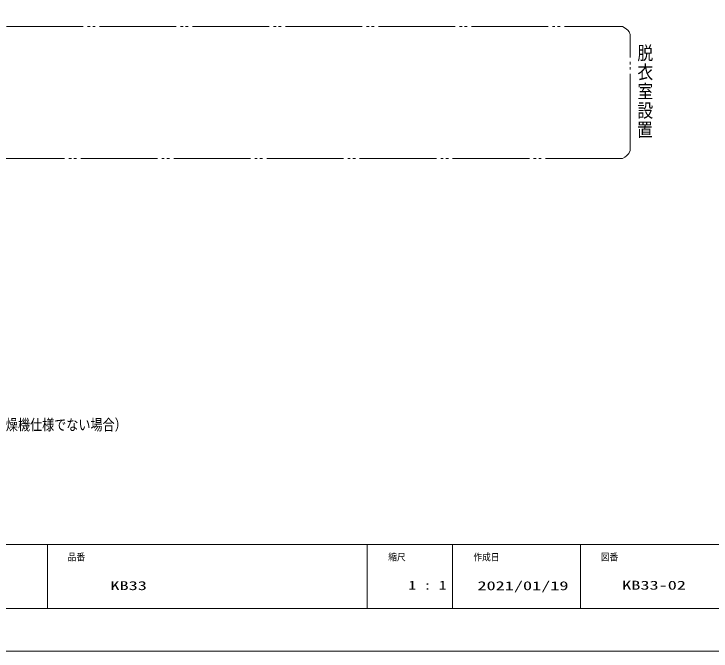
# Model space of a CAD drawing. Units: millimetres on the paper. Extents: x -305 to 305, y -152 to 152.
# Drawn here: x -78.9 to 84.6, y -148.5 to 0.9 of the extents above; entities that cross this region are included whole.
import ezdxf
from ezdxf.enums import TextEntityAlignment as Align

# ---------------------------------------------------------------- set-up
doc = ezdxf.new("R2010")
doc.units = ezdxf.units.MM
doc.linetypes.add('LONG_DOUBLE_CHAIN', pattern=[21.8, 18, -1, 0.6, -0.6, 0.6, -1])
for name, color, linetype, lineweight in [('0-0_1図面枠', 7, 'Continuous', 9), ('0-1_0', 7, 'Continuous', 9), ('0-2_図面枠', 3, 'Continuous', 9), ('0-3_DEFPOINTS', 7, 'Continuous', 9)]:
    doc.layers.add(name, color=color, linetype=linetype, lineweight=lineweight)
doc.styles.add('ＭＳ ゴシック', font='')
doc.styles.get('ＭＳ ゴシック').set_extended_font_data('MS Gothic')

msp = doc.modelspace()

# ---------------------------------------------------------------- linework, layer by layer
at = {"layer": '0-1_0', "linetype": 'LONG_DOUBLE_CHAIN'}
for p, q in [((-211.401, -2.11), (63.795, -2.11)), ((65.649, -31.178), (65.649, -3.966)), ((63.795, -33.033), (-211.401, -33.033))]:
    msp.add_line(p, q, dxfattribs=at)
at = {"layer": '0-1_0'}
for p, q in [((-71.017, -123.498), (-71.017, -138.498)), ((3.983, -123.498), (3.983, -138.498)), ((23.983, -123.498), (23.983, -138.498)), ((53.983, -123.498), (53.983, -138.498))]:
    msp.add_line(p, q, dxfattribs=at)
at = {"layer": '0-1_0', "linetype": 'LONG_DOUBLE_CHAIN'}
for points in [[(63.795, -2.11), (64.468, -2.443), (65.05, -2.953), (65.361, -3.363), (65.649, -3.966)], [(65.649, -31.178), (65.314, -31.853), (64.806, -32.436), (64.397, -32.748), (63.795, -33.033)]]:
    msp.add_lwpolyline(points, dxfattribs=at)
at = {"layer": '0-2_図面枠'}
msp.add_line((-291.017, -123.498), (108.983, -123.498), dxfattribs=at)
msp.add_lwpolyline([(-291.017, -138.498), (108.983, -138.498), (108.983, 138.502), (-291.017, 138.502)], close=True, dxfattribs=at)
at = {"layer": '0-3_DEFPOINTS'}
msp.add_line((118.983, -148.498), (-301.017, -148.498), dxfattribs=at)

# ---------------------------------------------------------------- texts
at = {"layer": '0-0_1図面枠', "style": 'ＭＳ ゴシック'}
for s, height, width, p in [('品番', 1.628, 0.9, (-66.276, -127.759)), ('縮尺', 1.628, 0.9, (8.896, -127.769)), ('作成日', 1.628, 0.9, (28.857, -127.788)), ('図番', 1.628, 0.9, (58.732, -127.759)), ('KB33', 2.092, 1.5, (-56.239, -134.835)), ('1 : 1', 2.092, 1.25, (13.65, -134.738)), ('2021/01/19', 2.092, 1.5, (29.822, -134.861)), ('KB33-02', 2.092, 1.5, (63.761, -134.737))]:
    msp.add_text(s, height=height, dxfattribs=dict(at, width=width)).set_placement(p, align=Align.BOTTOM_LEFT)
at = {"layer": '0-1_0', "style": 'ＭＳ ゴシック'}
for s, height, width, p in [('脱', 3.182, 0.85, (67.337, -10.837)), ('衣', 3.182, 0.85, (67.337, -15.337)), ('室', 3.182, 0.85, (67.337, -19.837)), ('設', 3.182, 0.85, (67.337, -24.337)), ('置', 3.182, 0.85, (67.233, -28.837)), ('換気扇（暖房換気乾燥機仕様でない場合）', 2.598, 0.8, (-106.272, -97.524))]:
    msp.add_text(s, height=height, dxfattribs=dict(at, width=width)).set_placement(p, align=Align.BOTTOM_LEFT)

doc.saveas('drawing.dxf')
